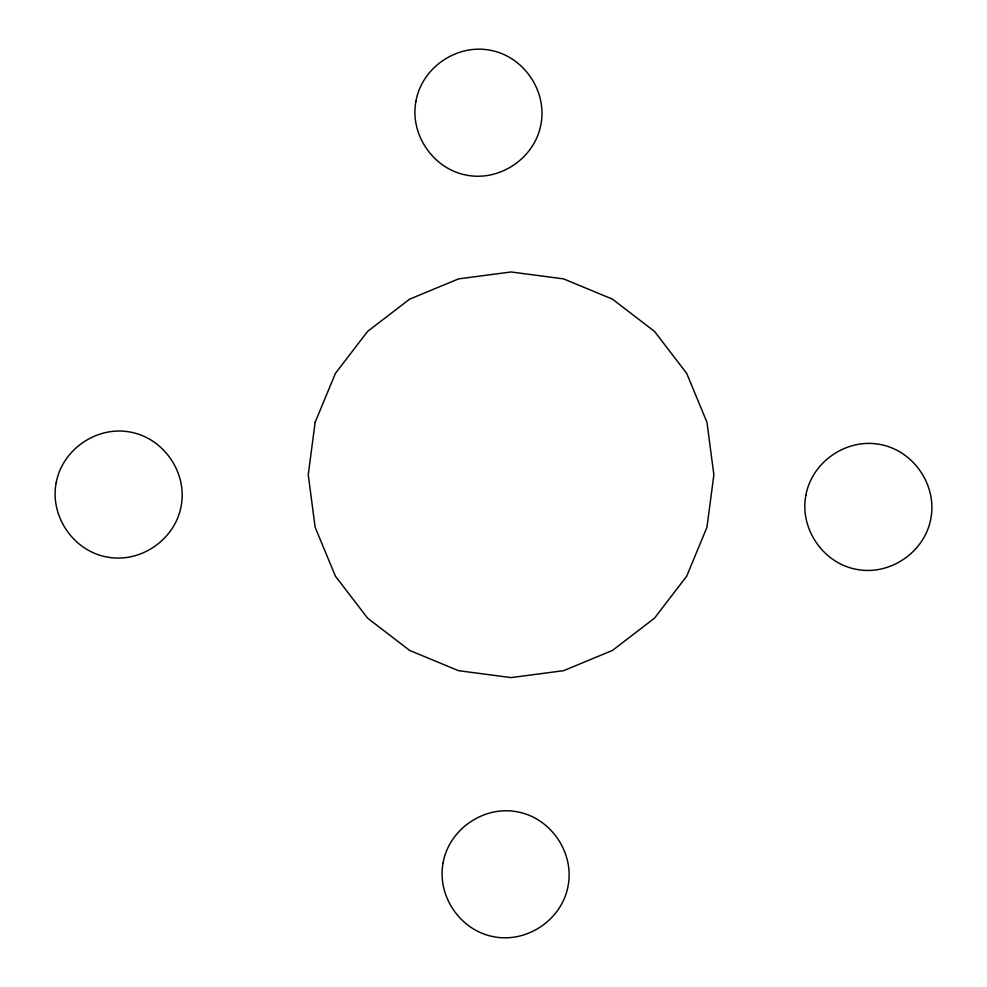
<?xml version="1.0" encoding="UTF-8"?>
<svg xmlns="http://www.w3.org/2000/svg" width="987" height="987" viewBox="0 0 987 987"><rect width="100%" height="100%" fill="white"/><g stroke="black" fill="none" stroke-linecap="round" stroke-linejoin="round"><path stroke-width="1.48" d="M56.136 483.062C49.769 516.472 73.655 551.116 107.151 557.063C140.561 563.429 175.205 539.544 181.152 506.047C187.518 472.637 163.632 437.994 130.136 432.047C96.726 425.681 62.07 449.566 56.136 483.062M415.934 101.205C409.58 134.627 433.453 169.27 466.95 175.217C500.372 181.571 535.016 157.698 540.962 124.202C547.316 90.779 523.443 56.136 489.947 50.201C456.525 43.835 421.881 67.721 415.934 101.205M443.089 862.798C436.723 896.221 460.608 930.864 494.105 936.799C527.527 943.165 562.171 919.279 568.105 885.795C574.471 852.373 550.586 817.729 517.089 811.783C483.679 805.429 449.036 829.302 443.089 862.798M805.848 495.437C799.482 528.847 823.368 563.491 856.864 569.437C890.274 575.803 924.93 551.918 930.864 518.422C937.231 485.012 913.345 450.356 879.849 444.421C846.439 438.055 811.795 461.941 805.848 495.437M315.149 422.288L308.24 474.784L315.149 527.28L335.42 576.186L367.645 618.195L409.654 650.433L458.56 670.691L511.056 677.6L563.552 670.691L612.458 650.433L654.467 618.195L686.693 576.186L706.963 527.28L713.872 474.784L706.963 422.288L686.693 373.382L654.467 331.373L612.458 299.147L563.552 278.877L511.056 271.968L458.56 278.877L409.654 299.147L367.645 331.373L335.42 373.382L315.149 422.288"/></g></svg>
